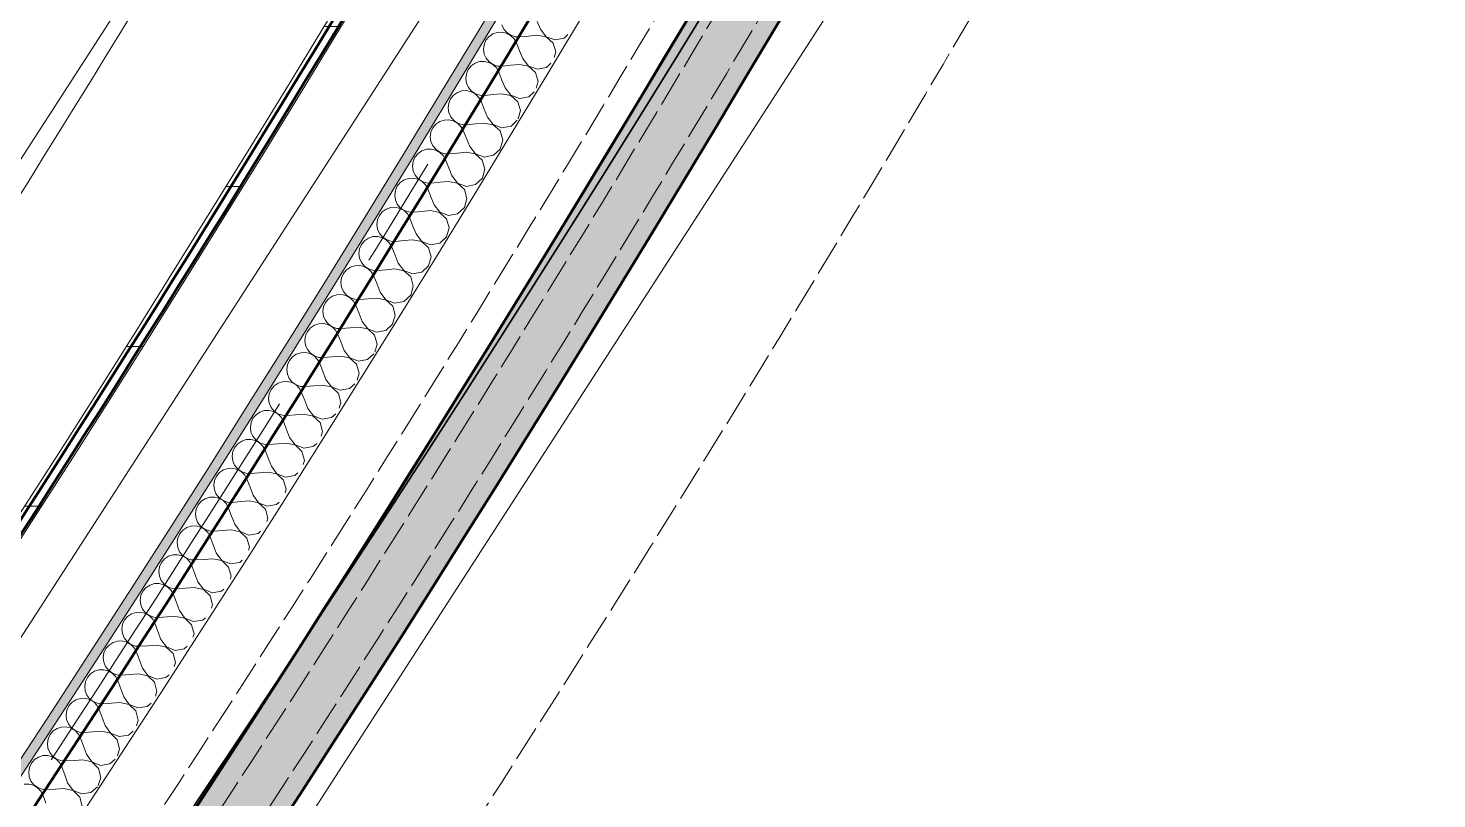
# Model space of a CAD drawing. Header units: millimetres. Extents: x -99530 to 90294, y -97212 to 56397.
# Drawn here: x -3412 to -1649, y -59166 to -58202 of the extents above; entities that cross this region are included whole.
import ezdxf
from ezdxf.enums import TextEntityAlignment as Align

# ---------------------------------------------------------------- set-up
doc = ezdxf.new("R2010")
doc.units = ezdxf.units.MM
doc.header["$MEASUREMENT"] = 0
doc.linetypes.add('Double Dashed', pattern=[1093.611073, 529.166651, -211.666656, 141.111112, -211.666656])
doc.linetypes.add('Hidden Line', pattern=[55, 45, -10])
for name, color, linetype, lineweight, true_color in [('0_Pen_No__29', 7, 'Continuous', 50, 0x2a2a2a), ('A-60-M_Mechanical_Pen_No__29', 7, 'Continuous', 50, 0x2a2a2a), ('New_A-05-M_Gross_Int_WC_s_Pen_No__74', 7, 'Continuous', 20, 0x606060), ('New_A-15-MG_Structural_Grid_Phase_2_Pen_No__222', 7, 'Continuous', 13, 0x65af33), ('New_A-20-M_Hard_Landscape_Pen_No__53', 7, 'Continuous', 35, 0x444444), ('New_A-25-M_Wall_Ext_Pen_No__107', 7, 'Continuous', 15, 0xa6a6a6), ('New_A-25-M_Wall_Ext_Pen_No__27', 7, 'Continuous', 50, 0x2a2a2a), ('New_A-25-M_Wall_Int_Pen_No__107', 7, 'Continuous', 15, 0xa6a6a6), ('New_A-25-M_Wall_Int_Pen_No__149', 7, 'Continuous', 0, 0x2a2a2a), ('New_A-35-M_FFE_Sanitary_Pen_No__211', 7, 'Continuous', 13, 0xebf6ff), ('New_A-35-M_FFE_Sanitary_Pen_No__27', 7, 'Continuous', 50, 0x2a2a2a)]:
    doc.layers.add(name, color=color, linetype=linetype, lineweight=lineweight, true_color=true_color)
for name, color, linetype in [('A-20-M_Floor_Slab', 7, 'Continuous'), ('A-25-M_Wall_Ext', 7, 'Continuous'), ('New_A-05-M_Gross_Int_WC_s', 7, 'Continuous'), ('New_A-15-MG_Structural_Grid_Phase_2', 7, 'Continuous'), ('New_A-20-M_Hard_Landscape', 7, 'Continuous'), ('New_A-25-M_Wall_Ext', 7, 'Continuous'), ('New_A-25-M_Wall_Int', 7, 'Continuous'), ('New_A-35-M_FFE_Sanitary', 7, 'Continuous'), ('New_A-40-M_Soft_Landscaping_P2', 7, 'Continuous')]:
    doc.layers.add(name, color=color, linetype=linetype)
for name, color, linetype, lineweight in [('A-20-M_Floor_Slab_Pen_No__89', 8, 'Continuous', 20), ('A-25-M_Wall_Ext_Pen_No__87', 8, 'Continuous', 20), ('New_A-25-M_Wall_Ext_Pen_No__87', 8, 'Continuous', 20), ('New_A-25-M_Wall_Int_Pen_No__193', 7, 'Continuous', 18), ('New_A-40-M_Soft_Landscaping_P2_Pen_No__150', 7, 'Continuous', 0), ('New_ArchiCAD Zone Stamps_Pen_No__6', 7, 'Continuous', 35)]:
    doc.layers.add(name, color=color, linetype=linetype, lineweight=lineweight)
doc.styles.add('GENERATED_STYLE_1', font='')
doc.styles.add('GENERATED_STYLE_3', font='')
doc.styles.add('GENERATED_STYLE_4', font='')
doc.styles.get('GENERATED_STYLE_1').set_extended_font_data('Arial', bold=True)
doc.styles.get('GENERATED_STYLE_3').set_extended_font_data('Arial')
doc.styles.get('GENERATED_STYLE_4').set_extended_font_data('Swis721 BT')

# ---------------------------------------------------------------- blocks, each defined once
blk = doc.blocks.new('Mesh_7_1', base_point=(-2004.1, -57229.4))
at = {"layer": 'New_A-20-M_Hard_Landscape_Pen_No__53', "linetype": 'Continuous', "flags": 128}
blk.add_lwpolyline([(-2004.1, -57229.4, -0.183374), (-18001.8, -70543.4), (-17579.3, -76160.8), (-17223, -76133.9), (-14657.1, -75939.9), (-15007.7, -71280.4, 0.205807), (-603, -57840.4)], format="xyb", close=True, dxfattribs=at)
blk = doc.blocks.new('Male WC_INB 0163_87_1', base_point=(-7292.1, -60664.2))
at = {"layer": 'New_A-05-M_Gross_Int_WC_s_Pen_No__74', "linetype": 'Continuous'}
blk.add_arc((-26580.2, -43935.2), 27309.7, 326.63138, 336.58338, dxfattribs=at)
at = {"layer": 'New_ArchiCAD Zone Stamps_Pen_No__6'}
for tag, height, style, p in [('ROOM_NAME', 250, 'GENERATED_STYLE_1', (-7557.7, -59352)), ('zoneNameLine2', 250, 'GENERATED_STYLE_1', (-7746.1, -59784.1)), ('ROOM_NUMBER', 200, 'GENERATED_STYLE_3', (-7934.5, -60204.8)), ('measuredAreaCode', 200, 'GENERATED_STYLE_3', (-8091.6, -60564.9)), ('DUMMY_649', 200, 'GENERATED_STYLE_3', (-7784.2, -60699)), ('DUMMY_650', 200, 'GENERATED_STYLE_3', (-7294.8, -60912.3)), ('DUMMY_651', 133.3, 'GENERATED_STYLE_3', (-7015.5, -61018.9))]:
    blk.add_attdef(tag, text='', height=height, rotation=336.4404, dxfattribs=dict(at, style=style)).set_placement(p, align=Align.TOP_LEFT)
blk = doc.blocks.new('Mesh_23_1', base_point=(-15007.7, -71280.4))
at = {"layer": 'New_A-40-M_Soft_Landscaping_P2_Pen_No__150', "linetype": 'Continuous', "flags": 128}
blk.add_lwpolyline([(-15007.7, -71280.4), (-14657.1, -75939.9, 0.09191), (5945.5, -69347.8), (9078.1, -62163.8), (-603, -57840.4, -0.205807)], format="xyb", close=True, dxfattribs=at)
blk = doc.blocks.new('Slab_98_1', base_point=(-4661.6, -61666.9))
at = {"layer": 'A-20-M_Floor_Slab_Pen_No__89', "linetype": 'Continuous', "flags": 128}
blk.add_lwpolyline([(-4661.6, -61666.9), (-5233.2, -61169.7), (-2072.9, -56277.4), (-1394, -56608.6)], close=True, dxfattribs=at)
blk = doc.blocks.new('Slab_99_1', base_point=(-5233.2, -61169.7))
at = {"layer": 'A-20-M_Floor_Slab_Pen_No__89', "linetype": 'Continuous', "flags": 128}
blk.add_lwpolyline([(-5233.2, -61169.7), (-4985.5, -61385.1), (-1778.7, -56420.9), (-2072.9, -56277.4)], close=True, dxfattribs=at)
blk = doc.blocks.new('Wall_128_1', base_point=(-38176, -69536.6))
at = {"layer": 'New_A-25-M_Wall_Ext_Pen_No__107', "linetype": 'Continuous', "lineweight": 0, "true_color": 0x535353}
blk.add_hatch(color=251, dxfattribs=at).paths.add_polyline_path([(-7888.7, -64664.4), (-7855.1, -64701.5), (-7821.6, -64738.5, 0.106432), (-877.5, -55078.3), (-969.2, -55038.4, -0.106432)])
at = {"layer": 'New_A-25-M_Wall_Ext_Pen_No__27', "linetype": 'Continuous'}
for radius, end in [(28161.8, 336.44044), (28261.8, 331.6191)]:
    blk.add_arc((-26783.5, -43782), radius, 312.13949, end, dxfattribs=at)
blk = doc.blocks.new('Wall_131_1', base_point=(-38175.9, -69536.5))
at = {"layer": 'New_A-25-M_Wall_Ext_Pen_No__87', "linetype": 'Hidden Line'}
for radius in [28161.8, 28211.8]:
    blk.add_arc((-26758.9, -43792.8), radius, 246.08329, 336.44041, dxfattribs=at)
blk = doc.blocks.new('Wall_418_1', base_point=(-38294.6, -69816.9))
at = {"layer": 'A-25-M_Wall_Ext_Pen_No__87', "linetype": 'Hidden Line'}
for radius, start, end in [(28130.8, 246.16287, 336.76285), (28469.8, 246.15506, 336.76093)]:
    blk.add_arc((-26785.3, -43777.2), radius, start, end, dxfattribs=at)
blk = doc.blocks.new('*X1078')
at = {"layer": 'New_A-25-M_Wall_Int_Pen_No__107', "linetype": 'Continuous'}
for p, q in [((-2830.6, -58209.1), (-2825, -58207.1)), ((-2825, -58207.1), (-2819.1, -58206.8)), ((-2816.8, -58202.9), (-2819.3, -58197.5)), ((-2819.1, -58206.8), (-2813.4, -58208.1)), ((-2813, -58207.4), (-2816.8, -58202.9)), ((-2808.1, -58210.7), (-2813, -58207.4)), ((-2770.8, -58203.2), (-2774.9, -58193.3)), ((-2763.6, -58212.5), (-2770.8, -58203.2)), ((-2842.2, -58228.3), (-2841.5, -58222.5)), ((-2841.5, -58222.5), (-2839.2, -58217)), ((-2839.2, -58217), (-2835.4, -58212.5)), ((-2835.4, -58212.5), (-2830.6, -58209.1)), ((-2813.4, -58208.1), (-2808.2, -58210.9)), ((-2808.2, -58210.9), (-2803.9, -58215)), ((-2802.5, -58212.5), (-2808.1, -58210.7)), ((-2803.9, -58215), (-2801, -58220.1)), ((-2796.6, -58212.8), (-2802.5, -58212.5)), ((-2796.9, -58230), (-2801, -58220.1)), ((-2785.9, -58211.7), (-2796.6, -58212.8)), ((-2775.2, -58210.6), (-2785.9, -58211.7)), ((-2775.2, -58210.6), (-2763.7, -58212.6)), ((-2763.7, -58212.6), (-2755, -58220.4)), ((-2752.6, -58216.5), (-2763.6, -58212.5)), ((-2755, -58220.4), (-2751.6, -58231.6)), ((-2741.2, -58214.2), (-2752.6, -58216.5)), ((-2736.5, -58209.8), (-2741.2, -58214.2)), ((-2841.3, -58234.2), (-2842.2, -58228.3)), ((-2838.9, -58239.5), (-2841.3, -58234.2)), ((-2835.1, -58244), (-2838.9, -58239.5)), ((-2792.9, -58239.9), (-2796.9, -58230)), ((-2785.7, -58249.2), (-2792.9, -58239.9)), ((-2751.6, -58231.6), (-2753.6, -58238.7)), ((-2864.3, -58264.9), (-2863.6, -58259)), ((-2863.6, -58259), (-2861.2, -58253.6)), ((-2861.2, -58253.6), (-2857.5, -58249.1)), ((-2857.5, -58249.1), (-2852.7, -58245.7)), ((-2852.7, -58245.7), (-2847.1, -58243.7)), ((-2847.1, -58243.7), (-2841.2, -58243.4)), ((-2841.2, -58243.4), (-2835.5, -58244.7)), ((-2835.5, -58244.7), (-2830.3, -58247.5)), ((-2830.2, -58247.3), (-2835.1, -58244)), ((-2830.3, -58247.5), (-2826, -58251.6)), ((-2824.5, -58249.2), (-2830.2, -58247.3)), ((-2826, -58251.6), (-2823.1, -58256.7)), ((-2818.6, -58249.4), (-2824.5, -58249.2)), ((-2819, -58266.7), (-2823.1, -58256.7)), ((-2808, -58248.3), (-2818.6, -58249.4)), ((-2797.3, -58247.3), (-2808, -58248.3)), ((-2797.3, -58247.3), (-2785.8, -58249.3)), ((-2785.8, -58249.3), (-2777.1, -58257.1)), ((-2774.7, -58253.2), (-2785.7, -58249.2)), ((-2777.1, -58257.1), (-2773.7, -58268.4)), ((-2763.2, -58250.9), (-2774.7, -58253.2)), ((-2757.7, -58245.8), (-2763.2, -58250.9)), ((-2863.5, -58270.7), (-2864.3, -58264.9)), ((-2861, -58276.1), (-2863.5, -58270.7)), ((-2857.2, -58280.6), (-2861, -58276.1)), ((-2815, -58276.6), (-2819, -58266.7)), ((-2807.8, -58285.8), (-2815, -58276.6)), ((-2773.7, -58268.4), (-2776.1, -58276.8)), ((-2886.5, -58301.4), (-2885.7, -58295.6)), ((-2885.7, -58295.6), (-2883.4, -58290.2)), ((-2883.4, -58290.2), (-2879.7, -58285.6)), ((-2879.7, -58285.6), (-2874.8, -58282.2)), ((-2874.8, -58282.2), (-2869.3, -58280.3)), ((-2869.3, -58280.3), (-2863.4, -58280)), ((-2863.4, -58280), (-2857.6, -58281.3)), ((-2857.6, -58281.3), (-2852.4, -58284.1)), ((-2852.3, -58283.9), (-2857.2, -58280.6)), ((-2852.4, -58284.1), (-2848.2, -58288.2)), ((-2846.7, -58285.8), (-2852.3, -58283.9)), ((-2848.2, -58288.2), (-2845.2, -58293.3)), ((-2840.8, -58286), (-2846.7, -58285.8)), ((-2841.2, -58303.3), (-2845.2, -58293.3)), ((-2830.1, -58285), (-2840.8, -58286)), ((-2819.5, -58283.9), (-2830.1, -58285)), ((-2819.5, -58283.9), (-2807.9, -58286)), ((-2807.9, -58286), (-2799.2, -58293.8)), ((-2796.9, -58289.9), (-2807.8, -58285.8)), ((-2799.2, -58293.8), (-2795.9, -58305)), ((-2785.4, -58287.6), (-2796.9, -58289.9)), ((-2778.8, -58281.5), (-2785.4, -58287.6)), ((-2885.6, -58307.3), (-2886.5, -58301.4)), ((-2883.2, -58312.7), (-2885.6, -58307.3)), ((-2879.4, -58317.2), (-2883.2, -58312.7)), ((-2837.2, -58313.2), (-2841.2, -58303.3)), ((-2830, -58322.5), (-2837.2, -58313.2)), ((-2795.9, -58305), (-2798.7, -58315.2)), ((-2907.9, -58332.1), (-2905.6, -58326.7)), ((-2905.6, -58326.7), (-2901.9, -58322.1)), ((-2901.9, -58322.1), (-2897, -58318.8)), ((-2897, -58318.8), (-2891.4, -58316.8)), ((-2891.4, -58316.8), (-2885.5, -58316.5)), ((-2885.5, -58316.5), (-2879.8, -58317.8)), ((-2879.8, -58317.8), (-2874.6, -58320.6)), ((-2874.5, -58320.5), (-2879.4, -58317.2)), ((-2874.6, -58320.6), (-2870.4, -58324.8)), ((-2868.9, -58322.3), (-2874.5, -58320.5)), ((-2870.4, -58324.8), (-2867.4, -58329.9)), ((-2863, -58322.6), (-2868.9, -58322.3)), ((-2863.4, -58339.8), (-2867.4, -58329.9)), ((-2852.3, -58321.6), (-2863, -58322.6)), ((-2841.7, -58320.5), (-2852.3, -58321.6)), ((-2841.7, -58320.5), (-2830.1, -58322.6)), ((-2830.1, -58322.6), (-2821.4, -58330.4)), ((-2819.1, -58326.6), (-2830, -58322.5)), ((-2821.4, -58330.4), (-2818.1, -58341.7)), ((-2807.6, -58324.3), (-2819.1, -58326.6)), ((-2799.8, -58317.1), (-2807.6, -58324.3)), ((-2908.7, -58337.9), (-2907.9, -58332.1)), ((-2907.9, -58343.8), (-2908.7, -58337.9)), ((-2905.4, -58349.2), (-2907.9, -58343.8)), ((-2859.4, -58349.8), (-2863.4, -58339.8)), ((-2818.1, -58341.7), (-2821.3, -58353)), ((-2930.2, -58368.6), (-2927.9, -58363.2)), ((-2927.9, -58363.2), (-2924.1, -58358.6)), ((-2924.1, -58358.6), (-2919.3, -58355.2)), ((-2919.3, -58355.2), (-2913.7, -58353.3)), ((-2913.7, -58353.3), (-2907.8, -58353)), ((-2907.8, -58353), (-2902, -58354.3)), ((-2901.6, -58353.7), (-2905.4, -58349.2)), ((-2902, -58354.3), (-2896.8, -58357.2)), ((-2896.7, -58357), (-2901.6, -58353.7)), ((-2896.8, -58357.2), (-2892.6, -58361.3)), ((-2891.1, -58358.9), (-2896.7, -58357)), ((-2892.6, -58361.3), (-2889.7, -58366.4)), ((-2885.2, -58359.1), (-2891.1, -58358.9)), ((-2885.7, -58376.4), (-2889.7, -58366.4)), ((-2874.6, -58358.1), (-2885.2, -58359.1)), ((-2863.9, -58357.1), (-2874.6, -58358.1)), ((-2863.9, -58357.1), (-2852.4, -58359.2)), ((-2852.3, -58359.1), (-2859.4, -58349.8)), ((-2852.4, -58359.2), (-2843.7, -58367)), ((-2841.3, -58363.2), (-2852.3, -58359.1)), ((-2829.8, -58360.9), (-2841.3, -58363.2)), ((-2821.3, -58353), (-2829.8, -58360.9)), ((-2931, -58374.4), (-2930.2, -58368.6)), ((-2930.1, -58380.3), (-2931, -58374.4)), ((-2927.7, -58385.6), (-2930.1, -58380.3)), ((-2881.7, -58386.3), (-2885.7, -58376.4)), ((-2843.7, -58367), (-2840.4, -58378.3)), ((-2840.4, -58378.3), (-2843.5, -58389.6)), ((-2952.5, -58405), (-2950.2, -58399.6)), ((-2950.2, -58399.6), (-2946.4, -58395.1)), ((-2946.4, -58395.1), (-2941.6, -58391.7)), ((-2941.6, -58391.7), (-2936, -58389.8)), ((-2936, -58389.8), (-2930.1, -58389.5)), ((-2930.1, -58389.5), (-2924.3, -58390.8)), ((-2923.9, -58390.2), (-2927.7, -58385.6)), ((-2924.3, -58390.8), (-2919.1, -58393.7)), ((-2919, -58393.5), (-2923.9, -58390.2)), ((-2919.1, -58393.7), (-2914.9, -58397.8)), ((-2913.4, -58395.4), (-2919, -58393.5)), ((-2914.9, -58397.8), (-2912, -58402.9)), ((-2907.5, -58395.6), (-2913.4, -58395.4)), ((-2896.9, -58394.6), (-2907.5, -58395.6)), ((-2886.2, -58393.6), (-2896.9, -58394.6)), ((-2886.2, -58393.6), (-2874.7, -58395.8)), ((-2874.6, -58395.6), (-2881.7, -58386.3)), ((-2874.7, -58395.8), (-2866, -58403.6)), ((-2863.6, -58399.8), (-2874.6, -58395.6)), ((-2852.2, -58397.5), (-2863.6, -58399.8)), ((-2843.5, -58389.6), (-2852.2, -58397.5)), ((-2953.3, -58410.9), (-2952.5, -58405)), ((-2952.5, -58416.7), (-2953.3, -58410.9)), ((-2950.1, -58422.1), (-2952.5, -58416.7)), ((-2908, -58412.9), (-2912, -58402.9)), ((-2904.1, -58422.8), (-2908, -58412.9)), ((-2866, -58403.6), (-2862.8, -58414.9)), ((-2862.8, -58414.9), (-2865.9, -58426.1)), ((-2974.9, -58441.4), (-2972.5, -58436)), ((-2972.5, -58436), (-2968.8, -58431.5)), ((-2968.8, -58431.5), (-2963.9, -58428.1)), ((-2963.9, -58428.1), (-2958.3, -58426.2)), ((-2958.3, -58426.2), (-2952.4, -58425.9)), ((-2952.4, -58425.9), (-2946.7, -58427.3)), ((-2946.3, -58426.6), (-2950.1, -58422.1)), ((-2946.7, -58427.3), (-2941.5, -58430.1)), ((-2941.4, -58430), (-2946.3, -58426.6)), ((-2941.5, -58430.1), (-2937.3, -58434.3)), ((-2935.8, -58431.8), (-2941.4, -58430)), ((-2937.3, -58434.3), (-2934.4, -58439.4)), ((-2929.9, -58432.1), (-2935.8, -58431.8)), ((-2919.2, -58431.1), (-2929.9, -58432.1)), ((-2908.6, -58430.1), (-2919.2, -58431.1)), ((-2908.6, -58430.1), (-2897.1, -58432.3)), ((-2897, -58432.1), (-2904.1, -58422.8)), ((-2897.1, -58432.3), (-2888.4, -58440.2)), ((-2886, -58436.3), (-2897, -58432.1)), ((-2874.5, -58434.1), (-2886, -58436.3)), ((-2865.9, -58426.1), (-2874.5, -58434.1)), ((-2975.7, -58447.3), (-2974.9, -58441.4)), ((-2974.9, -58453.1), (-2975.7, -58447.3)), ((-2972.5, -58458.5), (-2974.9, -58453.1)), ((-2930.4, -58449.4), (-2934.4, -58439.4)), ((-2926.5, -58459.3), (-2930.4, -58449.4)), ((-2888.4, -58440.2), (-2885.1, -58451.4)), ((-2885.1, -58451.4), (-2888.3, -58462.7)), ((-2995, -58472.4), (-2991.2, -58467.8)), ((-2991.2, -58467.8), (-2986.3, -58464.5)), ((-2986.3, -58464.5), (-2980.7, -58462.6)), ((-2980.7, -58462.6), (-2974.8, -58462.3)), ((-2974.8, -58462.3), (-2969.1, -58463.7)), ((-2968.7, -58463), (-2972.5, -58458.5)), ((-2969.1, -58463.7), (-2963.9, -58466.5)), ((-2963.8, -58466.4), (-2968.7, -58463)), ((-2963.9, -58466.5), (-2959.7, -58470.7)), ((-2958.2, -58468.3), (-2963.8, -58466.4)), ((-2959.7, -58470.7), (-2956.8, -58475.8)), ((-2952.3, -58468.6), (-2958.2, -58468.3)), ((-2941.6, -58467.6), (-2952.3, -58468.6)), ((-2931, -58466.6), (-2941.6, -58467.6)), ((-2931, -58466.6), (-2919.5, -58468.8)), ((-2919.4, -58468.6), (-2926.5, -58459.3)), ((-2919.5, -58468.8), (-2910.8, -58476.7)), ((-2908.4, -58472.8), (-2919.4, -58468.6)), ((-2896.9, -58470.6), (-2908.4, -58472.8)), ((-2888.3, -58462.7), (-2896.9, -58470.6)), ((-2998.1, -58483.6), (-2997.3, -58477.8)), ((-2997.3, -58489.5), (-2998.1, -58483.6)), ((-2997.3, -58477.8), (-2995, -58472.4)), ((-2994.9, -58494.9), (-2997.3, -58489.5)), ((-2952.9, -58485.8), (-2956.8, -58475.8)), ((-2949, -58495.8), (-2952.9, -58485.8)), ((-2910.8, -58476.7), (-2907.6, -58487.9)), ((-2907.6, -58487.9), (-2910.8, -58499.2)), ((-3017.4, -58508.7), (-3013.7, -58504.2)), ((-3013.7, -58504.2), (-3008.8, -58500.9)), ((-3008.8, -58500.9), (-3003.2, -58499)), ((-3003.2, -58499), (-2997.3, -58498.7)), ((-2997.3, -58498.7), (-2991.6, -58500.1)), ((-2991.2, -58499.4), (-2994.9, -58494.9)), ((-2991.6, -58500.1), (-2986.4, -58502.9)), ((-2986.3, -58502.8), (-2991.2, -58499.4)), ((-2986.4, -58502.9), (-2982.2, -58507.1)), ((-2980.7, -58504.7), (-2986.3, -58502.8)), ((-2982.2, -58507.1), (-2979.3, -58512.2)), ((-2974.8, -58505), (-2980.7, -58504.7)), ((-2964.1, -58504), (-2974.8, -58505)), ((-2953.5, -58503.1), (-2964.1, -58504)), ((-2953.5, -58503.1), (-2941.9, -58505.2)), ((-2941.9, -58505.1), (-2949, -58495.8)), ((-2930.9, -58509.3), (-2941.9, -58505.1)), ((-2941.9, -58505.2), (-2933.3, -58513.1)), ((-2919.4, -58507.1), (-2930.9, -58509.3)), ((-2910.8, -58499.2), (-2919.4, -58507.1)), ((-3020.6, -58520), (-3019.8, -58514.1)), ((-3019.8, -58525.8), (-3020.6, -58520)), ((-3019.8, -58514.1), (-3017.4, -58508.7)), ((-2975.4, -58522.2), (-2979.3, -58512.2)), ((-2971.5, -58532.2), (-2975.4, -58522.2)), ((-2933.3, -58513.1), (-2930.1, -58524.4)), ((-2930.1, -58524.4), (-2933.3, -58535.7)), ((-3040, -58545), (-3036.2, -58540.5)), ((-3036.2, -58540.5), (-3031.3, -58537.2)), ((-3031.3, -58537.2), (-3025.7, -58535.3)), ((-3025.7, -58535.3), (-3019.8, -58535.1)), ((-3017.4, -58531.2), (-3019.8, -58525.8)), ((-3019.8, -58535.1), (-3014.1, -58536.4)), ((-3013.7, -58535.8), (-3017.4, -58531.2)), ((-3014.1, -58536.4), (-3008.9, -58539.3)), ((-3008.8, -58539.1), (-3013.7, -58535.8)), ((-3008.9, -58539.3), (-3004.7, -58543.4)), ((-3003.2, -58541), (-3008.8, -58539.1)), ((-2997.3, -58541.3), (-3003.2, -58541)), ((-2986.6, -58540.4), (-2997.3, -58541.3)), ((-2976, -58539.5), (-2986.6, -58540.4)), ((-2976, -58539.5), (-2964.5, -58541.7)), ((-2964.4, -58541.5), (-2971.5, -58532.2)), ((-2964.5, -58541.7), (-2955.8, -58549.6)), ((-2953.5, -58545.7), (-2964.4, -58541.5)), ((-2933.3, -58535.7), (-2942, -58543.6)), ((-3043.2, -58556.3), (-3042.4, -58550.4)), ((-3042.4, -58562.1), (-3043.2, -58556.3)), ((-3042.4, -58550.4), (-3040, -58545)), ((-3004.7, -58543.4), (-3001.8, -58548.6)), ((-2997.9, -58558.6), (-3001.8, -58548.6)), ((-2994, -58568.6), (-2997.9, -58558.6)), ((-2955.8, -58549.6), (-2952.7, -58560.8)), ((-2942, -58543.6), (-2953.5, -58545.7)), ((-3062.6, -58581.3), (-3058.8, -58576.8)), ((-3058.8, -58576.8), (-3053.9, -58573.5)), ((-3053.9, -58573.5), (-3048.3, -58571.6)), ((-3048.3, -58571.6), (-3042.4, -58571.4)), ((-3040, -58567.5), (-3042.4, -58562.1)), ((-3042.4, -58571.4), (-3036.7, -58572.7)), ((-3036.3, -58572.1), (-3040, -58567.5)), ((-3036.7, -58572.7), (-3031.5, -58575.6)), ((-3031.4, -58575.4), (-3036.3, -58572.1)), ((-3031.5, -58575.6), (-3027.3, -58579.8)), ((-3025.8, -58577.4), (-3031.4, -58575.4)), ((-3019.9, -58577.7), (-3025.8, -58577.4)), ((-3009.2, -58576.8), (-3019.9, -58577.7)), ((-2998.6, -58575.8), (-3009.2, -58576.8)), ((-2998.6, -58575.8), (-2987.1, -58578)), ((-2987, -58577.9), (-2994, -58568.6)), ((-2987.1, -58578), (-2978.4, -58586)), ((-2976.1, -58582.1), (-2987, -58577.9)), ((-2955.9, -58572.1), (-2964.5, -58580)), ((-2952.7, -58560.8), (-2955.9, -58572.1)), ((-3065.8, -58592.5), (-3065, -58586.7)), ((-3065, -58598.4), (-3065.8, -58592.5)), ((-3065, -58586.7), (-3062.6, -58581.3)), ((-3027.3, -58579.8), (-3024.4, -58584.9)), ((-3020.5, -58594.9), (-3024.4, -58584.9)), ((-3016.7, -58604.9), (-3020.5, -58594.9)), ((-2978.4, -58586), (-2975.3, -58597.2)), ((-2964.5, -58580), (-2976.1, -58582.1)), ((-3085.2, -58617.5), (-3081.4, -58613)), ((-3081.4, -58613), (-3076.5, -58609.7)), ((-3076.5, -58609.7), (-3070.9, -58607.9)), ((-3070.9, -58607.9), (-3065, -58607.6)), ((-3062.6, -58603.8), (-3065, -58598.4)), ((-3065, -58607.6), (-3059.3, -58609)), ((-3058.9, -58608.4), (-3062.6, -58603.8)), ((-3059.3, -58609), (-3054.1, -58611.9)), ((-3054, -58611.7), (-3058.9, -58608.4)), ((-3054.1, -58611.9), (-3050, -58616.1)), ((-3048.4, -58613.7), (-3054, -58611.7)), ((-3031.9, -58613.1), (-3042.5, -58614)), ((-3021.2, -58612.2), (-3031.9, -58613.1)), ((-3021.2, -58612.2), (-3009.7, -58614.4)), ((-3009.6, -58614.2), (-3016.7, -58604.9)), ((-2979.5, -58609.4), (-2987.2, -58616.4)), ((-2975.3, -58597.2), (-2978.2, -58607.3)), ((-3088.5, -58628.8), (-3087.6, -58622.9)), ((-3087.7, -58634.6), (-3088.5, -58628.8)), ((-3087.6, -58622.9), (-3085.2, -58617.5)), ((-3050, -58616.1), (-3047.1, -58621.2)), ((-3042.5, -58614), (-3048.4, -58613.7)), ((-3043.2, -58631.2), (-3047.1, -58621.2)), ((-3009.7, -58614.4), (-3001.1, -58622.3)), ((-2998.7, -58618.5), (-3009.6, -58614.2)), ((-3001.1, -58622.3), (-2997.9, -58633.6)), ((-2987.2, -58616.4), (-2998.7, -58618.5)), ((-3104.1, -58649.2), (-3099.2, -58645.9)), ((-3099.2, -58645.9), (-3093.6, -58644.1)), ((-3093.6, -58644.1), (-3087.7, -58643.9)), ((-3085.3, -58640), (-3087.7, -58634.6)), ((-3087.7, -58643.9), (-3082, -58645.2)), ((-3081.6, -58644.6), (-3085.3, -58640)), ((-3082, -58645.2), (-3076.8, -58648.1)), ((-3076.7, -58648), (-3081.6, -58644.6)), ((-3076.8, -58648.1), (-3072.7, -58652.3)), ((-3071.1, -58649.9), (-3076.7, -58648)), ((-3043.9, -58648.5), (-3054.6, -58649.4)), ((-3043.9, -58648.5), (-3032.4, -58650.7)), ((-3039.4, -58641.2), (-3043.2, -58631.2)), ((-3032.3, -58650.6), (-3039.4, -58641.2)), ((-3003.4, -58646.9), (-3009.9, -58652.7)), ((-2997.9, -58633.6), (-3000.4, -58642.2)), ((-3111.2, -58665), (-3110.3, -58659.1)), ((-3110.4, -58670.8), (-3111.2, -58665)), ((-3110.3, -58659.1), (-3107.9, -58653.7)), ((-3107.9, -58653.7), (-3104.1, -58649.2)), ((-3072.7, -58652.3), (-3069.8, -58657.5)), ((-3065.2, -58650.2), (-3071.1, -58649.9)), ((-3065.9, -58667.5), (-3069.8, -58657.5)), ((-3054.6, -58649.4), (-3065.2, -58650.2)), ((-3032.4, -58650.7), (-3023.8, -58658.7)), ((-3021.4, -58654.8), (-3032.3, -58650.6)), ((-3023.8, -58658.7), (-3020.7, -58669.9)), ((-3009.9, -58652.7), (-3021.4, -58654.8)), ((-3126.9, -58685.4), (-3122, -58682.1)), ((-3122, -58682.1), (-3116.4, -58680.3)), ((-3116.4, -58680.3), (-3110.5, -58680.1)), ((-3110.5, -58680.1), (-3104.7, -58681.4)), ((-3108.1, -58676.2), (-3110.4, -58670.8)), ((-3104.3, -58680.8), (-3108.1, -58676.2)), ((-3104.7, -58681.4), (-3099.6, -58684.3)), ((-3099.5, -58684.2), (-3104.3, -58680.8)), ((-3062.1, -58677.5), (-3065.9, -58667.5)), ((-3055.1, -58686.8), (-3062.1, -58677.5)), ((-3020.7, -58669.9), (-3022.8, -58677.2)), ((-3134, -58701.1), (-3133.1, -58695.3)), ((-3133.2, -58707), (-3134, -58701.1)), ((-3133.1, -58695.3), (-3130.7, -58689.9)), ((-3130.7, -58689.9), (-3126.9, -58685.4)), ((-3099.6, -58684.3), (-3095.4, -58688.5)), ((-3093.9, -58686.1), (-3099.5, -58684.2)), ((-3095.4, -58688.5), (-3092.5, -58693.7)), ((-3088, -58686.5), (-3093.9, -58686.1)), ((-3088.7, -58703.7), (-3092.5, -58693.7)), ((-3077.3, -58685.6), (-3088, -58686.5)), ((-3066.6, -58684.7), (-3077.3, -58685.6)), ((-3066.6, -58684.7), (-3055.2, -58687)), ((-3055.2, -58687), (-3046.6, -58695)), ((-3044.2, -58691.1), (-3055.1, -58686.8)), ((-3046.6, -58695), (-3043.5, -58706.2)), ((-3032.6, -58689), (-3044.2, -58691.1)), ((-3027.2, -58684.2), (-3032.6, -58689)), ((-3149.7, -58721.6), (-3144.8, -58718.3)), ((-3144.8, -58718.3), (-3139.2, -58716.4)), ((-3139.2, -58716.4), (-3133.3, -58716.2)), ((-3133.3, -58716.2), (-3127.5, -58717.6)), ((-3130.9, -58712.4), (-3133.2, -58707)), ((-3127.1, -58717), (-3130.9, -58712.4)), ((-3127.5, -58717.6), (-3122.4, -58720.5)), ((-3122.3, -58720.4), (-3127.1, -58717)), ((-3084.9, -58713.7), (-3088.7, -58703.7)), ((-3077.9, -58723.1), (-3084.9, -58713.7)), ((-3043.5, -58706.2), (-3045.2, -58712.3)), ((-3156.8, -58737.3), (-3155.9, -58731.4)), ((-3155.9, -58731.4), (-3153.5, -58726.1)), ((-3153.5, -58726.1), (-3149.7, -58721.6)), ((-3122.4, -58720.5), (-3118.2, -58724.7)), ((-3116.7, -58722.3), (-3122.3, -58720.4)), ((-3118.2, -58724.7), (-3115.4, -58729.9)), ((-3110.8, -58722.7), (-3116.7, -58722.3)), ((-3111.5, -58739.9), (-3115.4, -58729.9)), ((-3100.1, -58721.8), (-3110.8, -58722.7)), ((-3089.5, -58721), (-3100.1, -58721.8)), ((-3089.5, -58721), (-3078, -58723.2)), ((-3078, -58723.2), (-3069.4, -58731.2)), ((-3067, -58727.4), (-3077.9, -58723.1)), ((-3069.4, -58731.2), (-3066.3, -58742.5)), ((-3055.5, -58725.3), (-3067, -58727.4)), ((-3050.9, -58721.2), (-3055.5, -58725.3)), ((-3172.5, -58757.7), (-3167.6, -58754.4)), ((-3167.6, -58754.4), (-3162, -58752.6)), ((-3162, -58752.6), (-3156.1, -58752.3)), ((-3156, -58743.1), (-3156.8, -58737.3)), ((-3156.1, -58752.3), (-3150.4, -58753.8)), ((-3153.7, -58748.5), (-3156, -58743.1)), ((-3150, -58753.1), (-3153.7, -58748.5)), ((-3150.4, -58753.8), (-3145.2, -58756.7)), ((-3145.1, -58756.5), (-3150, -58753.1)), ((-3107.7, -58749.9), (-3111.5, -58739.9)), ((-3100.7, -58759.3), (-3107.7, -58749.9)), ((-3066.3, -58742.5), (-3067.8, -58747.7)), ((-3179.7, -58773.3), (-3178.8, -58767.5)), ((-3178.8, -58767.5), (-3176.4, -58762.1)), ((-3176.4, -58762.1), (-3172.5, -58757.7)), ((-3145.2, -58756.7), (-3141.1, -58760.9)), ((-3139.6, -58758.5), (-3145.1, -58756.5)), ((-3141.1, -58760.9), (-3138.2, -58766.1)), ((-3133.7, -58758.8), (-3139.6, -58758.5)), ((-3134.4, -58776.1), (-3138.2, -58766.1)), ((-3123, -58758), (-3133.7, -58758.8)), ((-3112.3, -58757.2), (-3123, -58758)), ((-3112.3, -58757.2), (-3100.8, -58759.5)), ((-3100.8, -58759.5), (-3092.3, -58767.4)), ((-3089.8, -58763.6), (-3100.7, -58759.3)), ((-3092.3, -58767.4), (-3089.2, -58778.7)), ((-3078.3, -58761.6), (-3089.8, -58763.6)), ((-3074.5, -58758.1), (-3078.3, -58761.6)), ((-3190.5, -58790.5), (-3184.9, -58788.6)), ((-3184.9, -58788.6), (-3179, -58788.4)), ((-3178.9, -58779.2), (-3179.7, -58773.3)), ((-3179, -58788.4), (-3173.3, -58789.9)), ((-3176.6, -58784.6), (-3178.9, -58779.2)), ((-3172.9, -58789.2), (-3176.6, -58784.6)), ((-3168.1, -58792.6), (-3172.9, -58789.2)), ((-3130.6, -58786.1), (-3134.4, -58776.1)), ((-3123.7, -58795.5), (-3130.6, -58786.1)), ((-3089.2, -58778.7), (-3090.5, -58783.2)), ((-3202.6, -58809.4), (-3201.7, -58803.6)), ((-3201.7, -58803.6), (-3199.3, -58798.2)), ((-3199.3, -58798.2), (-3195.5, -58793.7)), ((-3195.5, -58793.7), (-3190.5, -58790.5)), ((-3173.3, -58789.9), (-3168.1, -58792.8)), ((-3162.5, -58794.6), (-3168.1, -58792.6)), ((-3168.1, -58792.8), (-3164, -58797)), ((-3164, -58797), (-3161.2, -58802.2)), ((-3156.6, -58795), (-3162.5, -58794.6)), ((-3157.4, -58812.2), (-3161.2, -58802.2)), ((-3145.9, -58794.1), (-3156.6, -58795)), ((-3135.2, -58793.3), (-3145.9, -58794.1)), ((-3135.2, -58793.3), (-3123.7, -58795.6)), ((-3112.8, -58799.8), (-3123.7, -58795.5)), ((-3123.7, -58795.6), (-3115.2, -58803.6)), ((-3115.2, -58803.6), (-3112.1, -58814.9)), ((-3101.2, -58797.8), (-3112.8, -58799.8)), ((-3097.9, -58794.8), (-3101.2, -58797.8)), ((-3213.5, -58826.5), (-3207.9, -58824.7)), ((-3207.9, -58824.7), (-3202, -58824.5)), ((-3201.9, -58815.3), (-3202.6, -58809.4)), ((-3202, -58824.5), (-3196.3, -58825.9)), ((-3199.6, -58820.7), (-3201.9, -58815.3)), ((-3195.8, -58825.3), (-3199.6, -58820.7)), ((-3153.6, -58822.2), (-3157.4, -58812.2)), ((-3146.6, -58831.6), (-3153.6, -58822.2)), ((-3112.1, -58814.9), (-3113.3, -58819)), ((-3225.6, -58845.4), (-3224.7, -58839.6)), ((-3224.7, -58839.6), (-3222.3, -58834.2)), ((-3222.3, -58834.2), (-3218.4, -58829.8)), ((-3218.4, -58829.8), (-3213.5, -58826.5)), ((-3196.3, -58825.9), (-3191.1, -58828.9)), ((-3191, -58828.7), (-3195.8, -58825.3)), ((-3191.1, -58828.9), (-3187, -58833.1)), ((-3185.5, -58830.7), (-3191, -58828.7)), ((-3187, -58833.1), (-3184.2, -58838.3)), ((-3179.6, -58831.1), (-3185.5, -58830.7)), ((-3180.4, -58848.3), (-3184.2, -58838.3)), ((-3168.9, -58830.3), (-3179.6, -58831.1)), ((-3158.2, -58829.4), (-3168.9, -58830.3)), ((-3158.2, -58829.4), (-3146.7, -58831.8)), ((-3146.7, -58831.8), (-3138.2, -58839.8)), ((-3135.8, -58836), (-3146.6, -58831.6)), ((-3138.2, -58839.8), (-3135.1, -58851.1)), ((-3124.2, -58834), (-3135.8, -58836)), ((-3121.2, -58831.2), (-3124.2, -58834)), ((-3224.9, -58851.3), (-3225.6, -58845.4)), ((-3222.6, -58856.7), (-3224.9, -58851.3)), ((-3218.9, -58861.3), (-3222.6, -58856.7)), ((-3176.6, -58858.3), (-3180.4, -58848.3)), ((-3169.7, -58867.7), (-3176.6, -58858.3)), ((-3135.1, -58851.1), (-3136.3, -58854.9)), ((-3248.7, -58881.4), (-3247.8, -58875.6)), ((-3247.8, -58875.6), (-3245.3, -58870.2)), ((-3245.3, -58870.2), (-3241.5, -58865.8)), ((-3241.5, -58865.8), (-3236.5, -58862.5)), ((-3236.5, -58862.5), (-3230.9, -58860.7)), ((-3230.9, -58860.7), (-3225, -58860.5)), ((-3225, -58860.5), (-3219.3, -58862)), ((-3219.3, -58862), (-3214.1, -58864.9)), ((-3214, -58864.8), (-3218.9, -58861.3)), ((-3214.1, -58864.9), (-3210, -58869.1)), ((-3208.5, -58866.7), (-3214, -58864.8)), ((-3210, -58869.1), (-3207.2, -58874.3)), ((-3202.6, -58867.1), (-3208.5, -58866.7)), ((-3203.4, -58884.4), (-3207.2, -58874.3)), ((-3191.9, -58866.3), (-3202.6, -58867.1)), ((-3181.2, -58865.5), (-3191.9, -58866.3)), ((-3181.2, -58865.5), (-3169.8, -58867.9)), ((-3169.8, -58867.9), (-3161.2, -58875.9)), ((-3158.8, -58872.1), (-3169.7, -58867.7)), ((-3161.2, -58875.9), (-3158.2, -58887.2)), ((-3147.3, -58870.1), (-3158.8, -58872.1)), ((-3144.3, -58867.5), (-3147.3, -58870.1)), ((-3247.9, -58887.3), (-3248.7, -58881.4)), ((-3245.6, -58892.7), (-3247.9, -58887.3)), ((-3241.9, -58897.3), (-3245.6, -58892.7)), ((-3199.7, -58894.4), (-3203.4, -58884.4)), ((-3192.7, -58903.8), (-3199.7, -58894.4)), ((-3158.2, -58887.2), (-3159.3, -58891)), ((-3271.8, -58917.4), (-3270.9, -58911.5)), ((-3270.9, -58911.5), (-3268.4, -58906.2)), ((-3268.4, -58906.2), (-3264.5, -58901.7)), ((-3264.5, -58901.7), (-3259.6, -58898.5)), ((-3259.6, -58898.5), (-3254, -58896.7)), ((-3254, -58896.7), (-3248.1, -58896.5)), ((-3248.1, -58896.5), (-3242.3, -58898)), ((-3242.3, -58898), (-3237.2, -58900.9)), ((-3237.1, -58900.8), (-3241.9, -58897.3)), ((-3237.2, -58900.9), (-3233.1, -58905.1)), ((-3231.6, -58902.7), (-3237.1, -58900.8)), ((-3233.1, -58905.1), (-3230.3, -58910.3)), ((-3225.7, -58903.1), (-3231.6, -58902.7)), ((-3226.5, -58920.4), (-3230.3, -58910.3)), ((-3215, -58902.4), (-3225.7, -58903.1)), ((-3204.3, -58901.6), (-3215, -58902.4)), ((-3204.3, -58901.6), (-3192.8, -58904)), ((-3192.8, -58904), (-3184.3, -58912)), ((-3181.9, -58908.2), (-3192.7, -58903.8)), ((-3184.3, -58912), (-3181.3, -58923.3)), ((-3170.3, -58906.2), (-3181.9, -58908.2)), ((-3167.4, -58903.6), (-3170.3, -58906.2)), ((-3271.1, -58923.2), (-3271.8, -58917.4)), ((-3268.8, -58928.7), (-3271.1, -58923.2)), ((-3265.1, -58933.3), (-3268.8, -58928.7)), ((-3222.8, -58930.4), (-3226.5, -58920.4)), ((-3215.9, -58939.9), (-3222.8, -58930.4)), ((-3181.3, -58923.3), (-3182.5, -58927.3)), ((-3294.9, -58953.3), (-3294, -58947.5)), ((-3294, -58947.5), (-3291.5, -58942.1)), ((-3291.5, -58942.1), (-3287.7, -58937.6)), ((-3287.7, -58937.6), (-3282.7, -58934.4)), ((-3282.7, -58934.4), (-3277.1, -58932.6)), ((-3277.1, -58932.6), (-3271.2, -58932.5)), ((-3271.2, -58932.5), (-3265.5, -58933.9)), ((-3265.5, -58933.9), (-3260.4, -58936.9)), ((-3260.3, -58936.7), (-3265.1, -58933.3)), ((-3260.4, -58936.9), (-3256.2, -58941.1)), ((-3254.7, -58938.7), (-3260.3, -58936.7)), ((-3256.2, -58941.1), (-3253.4, -58946.3)), ((-3248.8, -58939.1), (-3254.7, -58938.7)), ((-3249.7, -58956.4), (-3253.4, -58946.3)), ((-3238.1, -58938.4), (-3248.8, -58939.1)), ((-3227.4, -58937.6), (-3238.1, -58938.4)), ((-3227.4, -58937.6), (-3216, -58940)), ((-3216, -58940), (-3207.5, -58948.1)), ((-3205, -58944.2), (-3215.9, -58939.9)), ((-3207.5, -58948.1), (-3204.5, -58959.4)), ((-3193.5, -58942.3), (-3205, -58944.2)), ((-3190.3, -58939.4), (-3193.5, -58942.3)), ((-3294.2, -58959.1), (-3294.9, -58953.3)), ((-3291.9, -58964.6), (-3294.2, -58959.1)), ((-3288.3, -58969.2), (-3291.9, -58964.6)), ((-3246, -58966.4), (-3249.7, -58956.4)), ((-3204.5, -58959.4), (-3205.8, -58963.8)), ((-3318.1, -58989.2), (-3317.2, -58983.3)), ((-3317.2, -58983.3), (-3314.7, -58978)), ((-3314.7, -58978), (-3310.9, -58973.5)), ((-3310.9, -58973.5), (-3305.9, -58970.3)), ((-3305.9, -58970.3), (-3300.3, -58968.5)), ((-3300.3, -58968.5), (-3294.4, -58968.4)), ((-3294.4, -58968.4), (-3288.7, -58969.8)), ((-3288.7, -58969.8), (-3283.5, -58972.8)), ((-3283.5, -58972.7), (-3288.3, -58969.2)), ((-3277.9, -58974.7), (-3283.5, -58972.7)), ((-3283.5, -58972.8), (-3279.4, -58977.1)), ((-3279.4, -58977.1), (-3276.6, -58982.3)), ((-3272, -58975.1), (-3277.9, -58974.7)), ((-3272.9, -58992.3), (-3276.6, -58982.3)), ((-3261.3, -58974.3), (-3272, -58975.1)), ((-3250.6, -58973.6), (-3261.3, -58974.3)), ((-3250.6, -58973.6), (-3239.2, -58976)), ((-3239.1, -58975.9), (-3246, -58966.4)), ((-3239.2, -58976), (-3230.7, -58984.1)), ((-3228.2, -58980.3), (-3239.1, -58975.9)), ((-3216.7, -58978.3), (-3228.2, -58980.3)), ((-3213.1, -58975.1), (-3216.7, -58978.3)), ((-3317.4, -58995), (-3318.1, -58989.2)), ((-3315.2, -59000.5), (-3317.4, -58995)), ((-3311.5, -59005.1), (-3315.2, -59000.5)), ((-3269.2, -59002.4), (-3272.9, -58992.3)), ((-3230.7, -58984.1), (-3227.7, -58995.4)), ((-3227.7, -58995.4), (-3229.3, -59000.5)), ((-3340.5, -59019.2), (-3338, -59013.9)), ((-3338, -59013.9), (-3334.1, -59009.4)), ((-3334.1, -59009.4), (-3329.2, -59006.2)), ((-3329.2, -59006.2), (-3323.5, -59004.4)), ((-3323.5, -59004.4), (-3317.6, -59004.3)), ((-3317.6, -59004.3), (-3311.9, -59005.7)), ((-3311.9, -59005.7), (-3306.8, -59008.7)), ((-3306.7, -59008.6), (-3311.5, -59005.1)), ((-3306.8, -59008.7), (-3302.7, -59013)), ((-3301.1, -59010.6), (-3306.7, -59008.6)), ((-3302.7, -59013), (-3299.9, -59018.2)), ((-3295.2, -59011), (-3301.1, -59010.6)), ((-3296.2, -59028.2), (-3299.9, -59018.2)), ((-3284.6, -59010.3), (-3295.2, -59011)), ((-3273.9, -59009.5), (-3284.6, -59010.3)), ((-3273.9, -59009.5), (-3262.4, -59012)), ((-3262.3, -59011.8), (-3269.2, -59002.4)), ((-3262.4, -59012), (-3253.9, -59020)), ((-3251.5, -59016.3), (-3262.3, -59011.8)), ((-3239.9, -59014.3), (-3251.5, -59016.3)), ((-3235.7, -59010.6), (-3239.9, -59014.3)), ((-3341.4, -59025), (-3340.5, -59019.2)), ((-3340.7, -59030.9), (-3341.4, -59025)), ((-3338.5, -59036.3), (-3340.7, -59030.9)), ((-3334.8, -59041), (-3338.5, -59036.3)), ((-3292.5, -59038.3), (-3296.2, -59028.2)), ((-3253.9, -59020), (-3251, -59031.4)), ((-3251, -59031.4), (-3252.8, -59037.4)), ((-3363.8, -59055), (-3361.3, -59049.7)), ((-3361.3, -59049.7), (-3357.4, -59045.2)), ((-3357.4, -59045.2), (-3352.5, -59042)), ((-3352.5, -59042), (-3346.8, -59040.3)), ((-3346.8, -59040.3), (-3340.9, -59040.1)), ((-3340.9, -59040.1), (-3335.2, -59041.6)), ((-3335.2, -59041.6), (-3330.1, -59044.6)), ((-3330, -59044.4), (-3334.8, -59041)), ((-3330.1, -59044.6), (-3326, -59048.8)), ((-3324.4, -59046.5), (-3330, -59044.4)), ((-3326, -59048.8), (-3323.2, -59054.1)), ((-3318.5, -59046.9), (-3324.4, -59046.5)), ((-3319.5, -59064.1), (-3323.2, -59054.1)), ((-3307.9, -59046.2), (-3318.5, -59046.9)), ((-3297.2, -59045.5), (-3307.9, -59046.2)), ((-3297.2, -59045.5), (-3285.7, -59047.9)), ((-3285.6, -59047.8), (-3292.5, -59038.3)), ((-3285.7, -59047.9), (-3277.3, -59056)), ((-3274.8, -59052.2), (-3285.6, -59047.8)), ((-3263.2, -59050.3), (-3274.8, -59052.2)), ((-3258.3, -59046), (-3263.2, -59050.3)), ((-3364.7, -59060.8), (-3363.8, -59055)), ((-3364.1, -59066.7), (-3364.7, -59060.8)), ((-3361.8, -59072.1), (-3364.1, -59066.7)), ((-3315.9, -59074.2), (-3319.5, -59064.1)), ((-3277.3, -59056), (-3274.3, -59067.3)), ((-3274.3, -59067.3), (-3276.5, -59074.5)), ((-3387.2, -59090.8), (-3384.6, -59085.4)), ((-3384.6, -59085.4), (-3380.8, -59081)), ((-3380.8, -59081), (-3375.8, -59077.8)), ((-3375.8, -59077.8), (-3370.2, -59076.1)), ((-3370.2, -59076.1), (-3364.3, -59075.9)), ((-3364.3, -59075.9), (-3358.5, -59077.4)), ((-3358.1, -59076.8), (-3361.8, -59072.1)), ((-3358.5, -59077.4), (-3353.4, -59080.4)), ((-3353.4, -59080.3), (-3358.1, -59076.8)), ((-3347.8, -59082.3), (-3353.4, -59080.3)), ((-3353.4, -59080.4), (-3349.4, -59084.7)), ((-3349.4, -59084.7), (-3346.6, -59089.9)), ((-3341.9, -59082.7), (-3347.8, -59082.3)), ((-3331.2, -59082), (-3341.9, -59082.7)), ((-3320.5, -59081.3), (-3331.2, -59082)), ((-3320.5, -59081.3), (-3309.1, -59083.8)), ((-3309, -59083.6), (-3315.9, -59074.2)), ((-3309.1, -59083.8), (-3300.6, -59091.9)), ((-3298.2, -59088.1), (-3309, -59083.6)), ((-3286.6, -59086.2), (-3298.2, -59088.1)), ((-3280.7, -59081.1), (-3286.6, -59086.2)), ((-3388.1, -59096.6), (-3387.2, -59090.8)), ((-3387.4, -59102.5), (-3388.1, -59096.6)), ((-3385.2, -59107.9), (-3387.4, -59102.5)), ((-3342.9, -59100), (-3346.6, -59089.9)), ((-3339.3, -59110), (-3342.9, -59100)), ((-3300.6, -59091.9), (-3297.7, -59103.2)), ((-3297.7, -59103.2), (-3300.4, -59111.9)), ((-3410.6, -59126.5), (-3408.1, -59121.2)), ((-3408.1, -59121.2), (-3404.2, -59116.8)), ((-3404.2, -59116.8), (-3399.2, -59113.6)), ((-3399.2, -59113.6), (-3393.6, -59111.8)), ((-3393.6, -59111.8), (-3387.7, -59111.7)), ((-3387.7, -59111.7), (-3382, -59113.2)), ((-3381.5, -59112.6), (-3385.2, -59107.9)), ((-3382, -59113.2), (-3376.9, -59116.2)), ((-3376.8, -59116.1), (-3381.5, -59112.6)), ((-3376.9, -59116.2), (-3372.8, -59120.5)), ((-3371.2, -59118.1), (-3376.8, -59116.1)), ((-3372.8, -59120.5), (-3370, -59125.7)), ((-3365.3, -59118.5), (-3371.2, -59118.1)), ((-3354.6, -59117.9), (-3365.3, -59118.5)), ((-3343.9, -59117.2), (-3354.6, -59117.9)), ((-3343.9, -59117.2), (-3332.5, -59119.7)), ((-3332.4, -59119.5), (-3339.3, -59110)), ((-3332.5, -59119.7), (-3324.1, -59127.8)), ((-3321.6, -59124), (-3332.4, -59119.5)), ((-3310, -59122.1), (-3321.6, -59124)), ((-3303.1, -59116.1), (-3310, -59122.1)), ((-3411.5, -59132.3), (-3410.6, -59126.5)), ((-3410.9, -59138.2), (-3411.5, -59132.3)), ((-3408.6, -59143.7), (-3410.9, -59138.2)), ((-3366.4, -59135.8), (-3370, -59125.7)), ((-3362.7, -59145.8), (-3366.4, -59135.8)), ((-3321.1, -59139.1), (-3324.4, -59149.4)), ((-3324.1, -59127.8), (-3321.1, -59139.1)), ((-3417, -59147.6), (-3411.1, -59147.4)), ((-3411.1, -59147.4), (-3405.4, -59148.9)), ((-3405, -59148.3), (-3408.6, -59143.7)), ((-3405.4, -59148.9), (-3400.3, -59152)), ((-3400.2, -59151.8), (-3405, -59148.3)), ((-3400.3, -59152), (-3396.2, -59156.2)), ((-3394.7, -59153.9), (-3400.2, -59151.8)), ((-3396.2, -59156.2), (-3393.5, -59161.5)), ((-3388.8, -59154.3), (-3394.7, -59153.9)), ((-3378.1, -59153.7), (-3388.8, -59154.3)), ((-3367.4, -59153), (-3378.1, -59153.7)), ((-3367.4, -59153), (-3356, -59155.5)), ((-3355.9, -59155.3), (-3362.7, -59145.8)), ((-3356, -59155.5), (-3347.5, -59163.6)), ((-3345.1, -59159.8), (-3355.9, -59155.3)), ((-3333.5, -59158), (-3345.1, -59159.8)), ((-3325.3, -59150.8), (-3333.5, -59158)), ((-3389.9, -59171.5), (-3393.5, -59161.5)), ((-3347.5, -59163.6), (-3344.6, -59175))]:
    blk.add_line(p, q, dxfattribs=at)
blk = doc.blocks.new('Wall_458_1', base_point=(-7921.5, -64417.2))
at = {"layer": 'New_A-25-M_Wall_Int_Pen_No__107', "linetype": 'Continuous'}
h = blk.add_hatch(dxfattribs=at)
h.set_pattern_fill('Plywood_0001', color=256, style=0, pattern_type=2)
h.set_pattern_definition([(0, (0, 0), (0, 200), [])])
h.paths.add_polyline_path([(-1322.1, -54884.5, -0.105152), (-8043, -64284.3), (-8030.8, -64297.6, 0.105152), (-1305.6, -54891.7)])
blk.add_hatch(color=256, dxfattribs=at).paths.add_polyline_path([(-7921.5, -64417.2, 0.105152), (-1157.1, -54956.4), (-1168.1, -54951.6, -0.105152), (-7929.6, -64408.3)])
at = {"layer": 'New_A-25-M_Wall_Int_Pen_No__149', "linetype": 'Continuous'}
for radius in [27776.8, 28046.8]:
    blk.add_arc((-26783.5, -43782), radius, 312.42955, 336.44041, dxfattribs=at)
at = {"layer": 'New_A-25-M_Wall_Int_Pen_No__193', "linetype": 'Continuous'}
for radius in [27794.8, 27944.8, 27956.8]:
    blk.add_arc((-26783.5, -43782), radius, 312.42955, 336.44041, dxfattribs=at)
at = {"layer": 'New_A-25-M_Wall_Int', "color": 250, "lineweight": 50, "true_color": 0x2a2a2a}
blk.add_blockref('*X1078', (0, 0), dxfattribs=at)
blk = doc.blocks.new('Standard grid marker_26')
at = {"layer": 'New_A-15-MG_Structural_Grid_Phase_2_Pen_No__222', "linetype": 'Double Dashed'}
blk.add_arc((0, 0), 27977.6, 0, 90.63597, dxfattribs=at)
at = {"layer": 'New_A-15-MG_Structural_Grid_Phase_2_Pen_No__222', "style": 'GENERATED_STYLE_4'}
blk.add_attdef('AC_MarkerText_1', text='', height=350, rotation=90.3066, dxfattribs=at).set_placement((-1326.2, 28008), align=Align.MIDDLE_CENTER)
blk = doc.blocks.new('Mesh_27_1', base_point=(-603, -57840.4))
at = {"layer": 'New_A-40-M_Soft_Landscaping_P2_Pen_No__150', "linetype": 'Continuous', "flags": 128}
blk.add_lwpolyline([(-603, -57840.4, -0.205807), (-15007.7, -71280.4), (-14916.9, -72486.2, 0.161424), (-1600, -63958.3), (1156.8, -58626.3)], format="xyb", close=True, dxfattribs=at)
blk = doc.blocks.new('Wall_560_1', base_point=(-3595.2, -59083.2))
at = {"layer": 'New_A-35-M_FFE_Sanitary_Pen_No__211', "linetype": 'Continuous'}
h = blk.add_hatch(dxfattribs=at)
h.set_pattern_fill('Plaster_0001', color=256, style=0, pattern_type=2)
h.set_pattern_definition([(241.49663, (0, 0), (-152.2107, 82.6553), [0, -100]), (241.49663, (52.24, -85.27), (-152.2107, 82.6553), [0, -100])])
h.paths.add_polyline_path([(-3586.8, -59088.7, 0.043119), (-1307.3, -54890.9), (-1316.5, -54886.9, -0.043119), (-3595.2, -59083.2)])
at = {"layer": 'New_A-35-M_FFE_Sanitary_Pen_No__27', "linetype": 'Continuous'}
for radius in [27736.5, 27746.5]:
    blk.add_arc((-26739.9, -43798), radius, 326.55858, 336.43467, dxfattribs=at)

msp = doc.modelspace()

# ---------------------------------------------------------------- linework, layer by layer
at = {"layer": '0_Pen_No__29', "linetype": 'Continuous', "flags": 128}
for points in [[(-5038.6, -61677.4, 0.057708), (-1524.3, -56234.2)], [(-5038.6, -61677.4, 0.057708), (-1524.3, -56234.2)], [(-1524.3, -56234.2, -0.057708), (-5038.6, -61677.4)]]:
    msp.add_lwpolyline(points, format="xyb", dxfattribs=at)
at = {"layer": 'A-60-M_Mechanical_Pen_No__29', "linetype": 'Continuous'}
msp.add_arc((-26783.5, -43782), 27991.8, 320.54676, 333.75783, dxfattribs=at)

# ---------------------------------------------------------------- block references
at = {"layer": 'A-20-M_Floor_Slab', "color": 8, "linetype": 'Continuous', "lineweight": 20}
for name, p in [('Slab_98_1', (-4661.6, -61666.9)), ('Slab_99_1', (-5233.2, -61169.7))]:
    msp.add_blockref(name, p, dxfattribs=at)
at = {"layer": 'A-25-M_Wall_Ext', "color": 250, "lineweight": 50, "true_color": 0x2a2a2a}
msp.add_blockref('Wall_418_1', (-38294.6, -69816.9), dxfattribs=at)
at = {"layer": 'New_A-05-M_Gross_Int_WC_s', "linetype": 'Continuous'}
msp.add_blockref('Male WC_INB 0163_87_1', (-7292.1, -60664.2), dxfattribs=at)
at = {"layer": 'New_A-15-MG_Structural_Grid_Phase_2', "color": 8, "linetype": 'Continuous', "lineweight": 15, "zscale": 1000, "rotation": 246.1337837427074}
msp.add_blockref('Standard grid marker_26', (-26783.5, -43781.2), dxfattribs=at)
at = {"layer": 'New_A-20-M_Hard_Landscape', "color": 49, "lineweight": 35, "true_color": 0x444444}
msp.add_blockref('Mesh_7_1', (-2004.1, -57229.4), dxfattribs=at)
at = {"layer": 'New_A-25-M_Wall_Ext', "color": 250, "lineweight": 50, "true_color": 0x2a2a2a}
for name, p in [('Wall_128_1', (-38176, -69536.6)), ('Wall_131_1', (-38175.9, -69536.5))]:
    msp.add_blockref(name, p, dxfattribs=at)
at = {"layer": 'New_A-25-M_Wall_Int', "color": 250, "lineweight": 50, "true_color": 0x2a2a2a}
msp.add_blockref('Wall_458_1', (-7921.5, -64417.2), dxfattribs=at)
at = {"layer": 'New_A-35-M_FFE_Sanitary', "color": 250, "lineweight": 50, "true_color": 0x2a2a2a}
msp.add_blockref('Wall_560_1', (-3595.2, -59083.2), dxfattribs=at)
at = {"layer": 'New_A-40-M_Soft_Landscaping_P2'}
for name, p in [('Mesh_23_1', (-15007.7, -71280.4)), ('Mesh_27_1', (-603, -57840.4))]:
    msp.add_blockref(name, p, dxfattribs=at)

doc.saveas('drawing.dxf')
